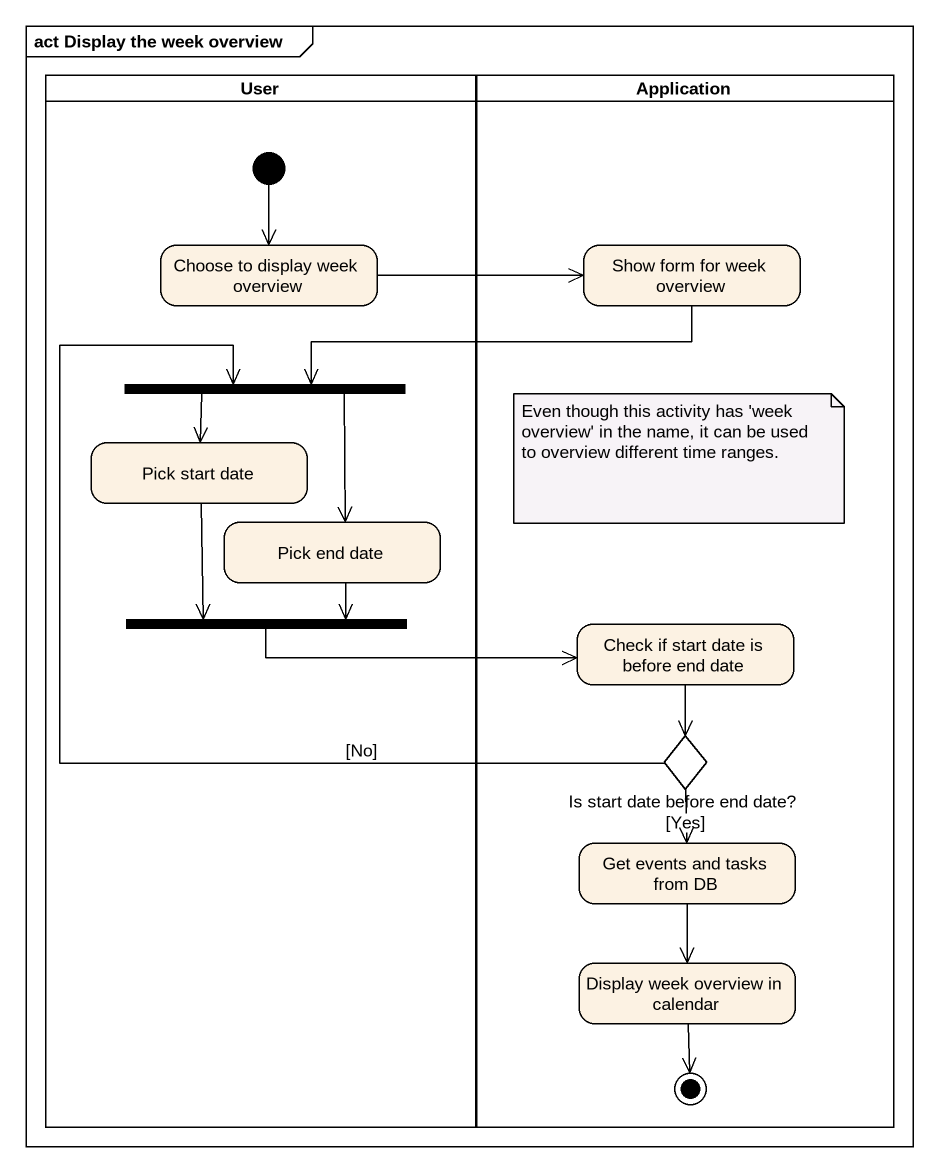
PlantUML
@startuml
mainframe act Display the week overview
hide empty description
state User <<partition>> {
  state "Choose to display week overview" as Choose_to_display_week
  state fork1 <<fork>>
  state "Pick start date" as Pick_start_date
  state "Pick end date" as Pick_end_date
  state fork2 <<join>>
  [*] --> Choose_to_display_week
}
state Application <<partition>> {
  state "Show form for week overview" as Show_form_for_week_overview
  state "Check if start date is before end date" as Check_if_start_date_is
  state "Is start date before end date?" as Is_start_date_before_end <<choice>>
  state "Get events and tasks from DB" as Get_events_and_tasks_from_DB
  state "Display week overview in calendar" as Display_week_overview_in
  Display_week_overview_in --> [*]
}
Choose_to_display_week -right-> Show_form_for_week_overview
Show_form_for_week_overview -left-> fork1
fork1 --> Pick_start_date
fork1 --> Pick_end_date
Pick_start_date --> fork2
Pick_end_date --> fork2
fork2 -right-> Check_if_start_date_is
Check_if_start_date_is --> Is_start_date_before_end
Is_start_date_before_end -up-> fork1 : [No]
Is_start_date_before_end --> Get_events_and_tasks_from_DB : [Yes]
Get_events_and_tasks_from_DB --> Display_week_overview_in
note as N1
  Even though this activity has 'week overview' in the name, it can be used to overview different time ranges.
end note
@enduml
